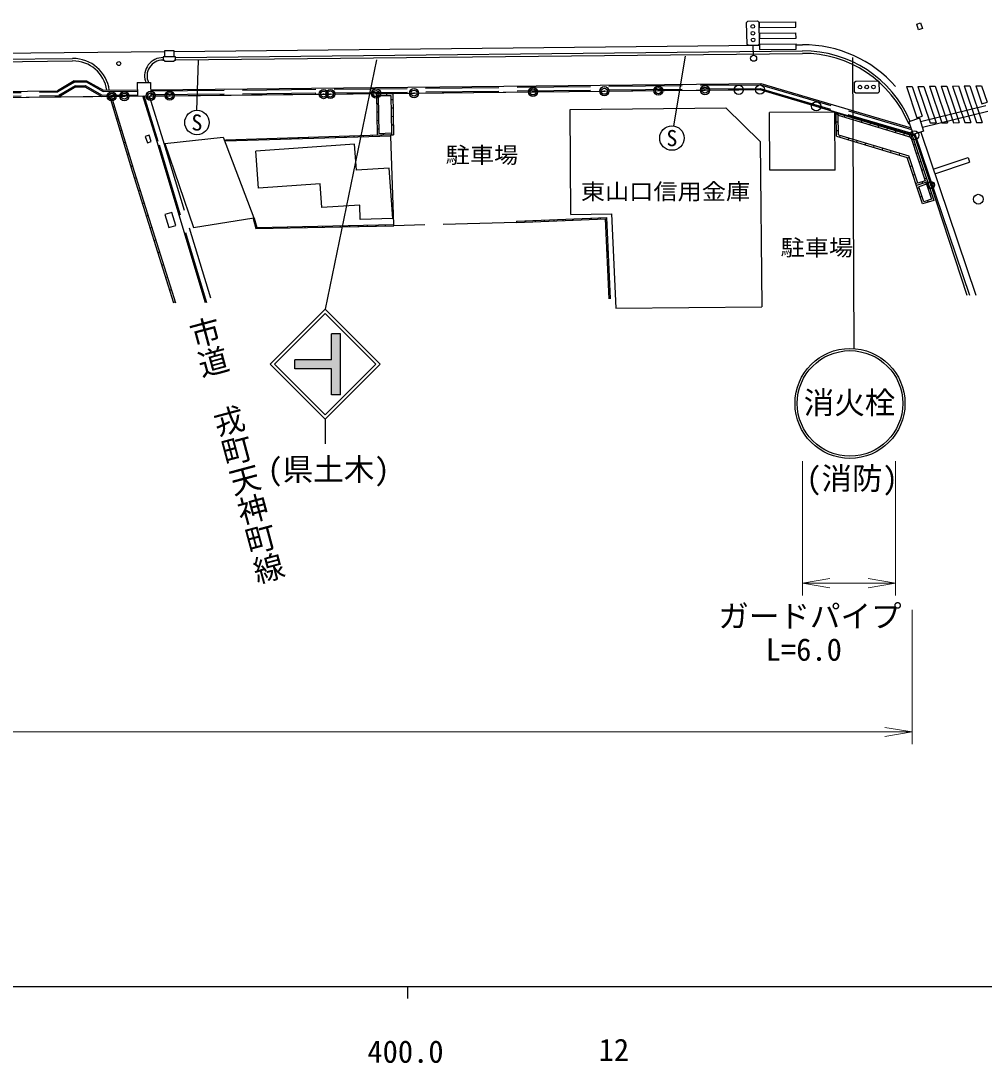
# Model space of a CAD drawing. Units: millimetres, scale not verified. Extents: x 40000 to 680000, y 20000 to 380000.
# Drawn here: x 436363 to 515208, y 198715 to 284051 of the extents above; entities that cross this region are included whole.
import ezdxf
from ezdxf.enums import TextEntityAlignment as Align

# ---------------------------------------------------------------- set-up
doc = ezdxf.new("R2010")
doc.units = ezdxf.units.MM
doc.header["$LTSCALE"] = 1000
doc.header["$PDMODE"] = 32
doc.header["$PDSIZE"] = 500
doc.linetypes.add('DASHED', pattern=[7.5, 6, -1.5])
for name, color, linetype, lineweight in [('M-BGD', 7, 'Continuous', 25), ('M-BGD-EXST', 7, 'Continuous', 25), ('M-BMK-ROW', 30, 'Continuous', 25), ('M-STR-HTXT', 7, 'Continuous', 13), ('M-STR-STRC', 7, 'Continuous', 25), ('M-TTL-BAND', 7, 'Continuous', 25)]:
    doc.layers.add(name, color=color, linetype=linetype, lineweight=lineweight)
doc.layers.add('M-BMK-HTXT', color=7, linetype='Continuous')
doc.styles.add('@ＭＳ ゴシック', font='')
doc.styles.add('ＭＳ ゴシック', font='')
doc.styles.get('@ＭＳ ゴシック').set_extended_font_data('@MS Gothic')
doc.styles.get('ＭＳ ゴシック').set_extended_font_data('MS Gothic')

# ---------------------------------------------------------------- blocks, each defined once
blk = doc.blocks.new('open_arrow')
at = {"color": 0, "linetype": 'Continuous', "lineweight": -2}
blk.add_lwpolyline([(7.5, 1.25), (0, 0), (7.5, -1.25)], dxfattribs=at)

msp = doc.modelspace()

# ---------------------------------------------------------------- hatches: boundary and pattern name
at = {"layer": 'M-STR-STRC'}
msp.add_hatch(color=256, dxfattribs=at).paths.add_polyline_path([(458776, 256308), (461776, 256308), (461776, 258433), (462526, 258433), (462526, 253433), (461776, 253433), (461776, 255558), (458776, 255558)])

# ---------------------------------------------------------------- linework, layer by layer
at = {"layer": 'M-BGD'}
for p, q in [((509690, 283785), (510011, 283883)), ((509830, 283325), (509690, 283785)), ((510151, 283423), (509830, 283325)), ((510011, 283883), (510151, 283423)), ((389019, 280433), (440601, 280967)), ((389021, 280233), (440603, 280767)), ((447977, 280843), (448018, 280843)), ((449016, 281104), (448016, 281093)), ((448016, 281093), (448019, 280793)), ((448119, 280794), (448019, 280793)), ((448911, 281603), (448111, 281594)), ((448111, 281594), (448116, 281094)), ((448119, 280794), (448119, 280744)), ((448916, 281103), (448911, 281603)), ((449019, 280804), (448919, 280803)), ((448919, 280753), (448919, 280803)), ((449016, 281054), (500334, 281585)), ((449019, 280804), (449016, 281104)), ((449018, 280854), (500336, 281385)), ((448119, 280744), (448919, 280753)), ((440736, 279143), (439358, 278329)), ((440736, 279143), (441736, 279153)), ((441736, 279153), (443130, 278368)), ((86909, 274180), (496856, 278424)), ((415395, 278081), (439358, 278329)), ((440875, 278644), (439497, 277830)), ((440875, 278644), (441607, 278652)), ((441607, 278652), (443001, 277866)), ((443130, 278368), (445894, 278396)), ((445887, 278996), (446987, 279008)), ((445887, 278996), (445899, 277896)), ((446987, 279008), (446999, 277908)), ((446994, 278408), (496926, 278925)), ((496856, 278424), (509594, 274648)), ((496926, 278925), (509223, 275279)), ((445521, 271642), (443638, 277873)), ((445664, 271686), (443794, 277875)), ((447512, 274152), (446355, 277901)), ((465470, 278085), (466800, 278098)), ((465470, 278085), (465524, 274685)), ((465622, 277937), (465472, 277934)), ((465622, 277937), (466653, 277947)), ((465622, 277937), (465672, 274839)), ((466308, 277943), (466307, 278093)), ((466653, 277947), (466702, 274872)), ((466658, 277605), (466808, 277607)), ((466800, 278098), (466854, 274727)), ((444047, 277036), (443904, 276993)), ((465633, 277251), (465483, 277248)), ((465644, 276565), (465494, 276562)), ((466669, 276919), (466819, 276921)), ((481316, 276787), (494062, 276920)), ((481376, 268203), (481316, 276787)), ((494062, 276920), (496887, 274170)), ((503091, 276521), (503246, 276318)), ((503131, 274599), (503091, 276521)), ((503091, 276521), (509323, 274655)), ((444198, 276020), (444341, 276063)), ((465655, 275879), (465505, 275876)), ((466680, 276233), (466830, 276235)), ((503107, 275793), (503257, 275796)), ((503279, 274712), (503246, 276318)), ((503246, 276318), (509206, 274534)), ((503789, 276312), (503746, 276169)), ((504487, 276103), (504443, 275960)), ((505184, 275895), (505141, 275751)), ((505882, 275686), (505839, 275542)), ((509907, 276071), (509053, 275785)), ((509053, 275785), (509403, 274742)), ((509907, 276071), (510257, 275028)), ((444635, 275091), (444492, 275047)), ((465666, 275192), (465516, 275190)), ((465672, 274839), (466702, 274872)), ((466005, 274850), (466009, 274700)), ((466690, 274872), (466695, 274722)), ((466691, 275547), (466841, 275549)), ((503122, 275065), (503272, 275068)), ((506579, 275477), (506536, 275333)), ((507277, 275268), (507234, 275124)), ((507974, 275059), (507931, 274916)), ((508672, 274850), (508629, 274707)), ((509038, 275611), (509104, 275634)), ((510257, 275028), (509403, 274742)), ((509546, 274790), (514003, 261599)), ((444786, 274074), (444929, 274118)), ((446864, 274694), (446550, 274587)), ((446550, 274587), (446725, 274076)), ((446725, 274076), (447039, 274184)), ((447039, 274184), (446864, 274694)), ((451482, 260952), (447512, 274152)), ((448144, 274004), (452909, 274531)), ((448144, 274004), (450493, 267140)), ((452909, 274531), (455427, 267915)), ((466641, 274720), (453114, 274288)), ((453114, 274288), (453117, 274188)), ((466644, 274620), (453117, 274188)), ((453865, 274312), (453869, 274212)), ((454620, 274236), (454617, 274336)), ((455368, 274360), (455372, 274260)), ((463678, 273952), (455599, 273389)), ((456123, 274284), (456120, 274384)), ((456871, 274408), (456875, 274308)), ((457626, 274332), (457623, 274432)), ((458374, 274456), (458378, 274356)), ((459129, 274380), (459126, 274480)), ((459877, 274504), (459880, 274404)), ((460632, 274428), (460629, 274528)), ((461380, 274552), (461383, 274452)), ((462135, 274476), (462132, 274576)), ((462883, 274600), (462886, 274500)), ((463638, 274524), (463635, 274624)), ((463827, 271816), (463678, 273952)), ((464386, 274648), (464389, 274548)), ((465141, 274572), (465138, 274672)), ((465889, 274696), (465892, 274596)), ((466641, 274720), (466854, 274727)), ((466644, 274620), (466641, 274720)), ((466899, 267372), (466644, 274620)), ((496887, 274170), (497010, 260648)), ((503131, 274599), (508914, 272868)), ((503279, 274712), (509032, 272990)), ((503383, 274524), (503426, 274668)), ((504080, 274315), (504123, 274459)), ((504778, 274107), (504821, 274250)), ((505475, 273898), (505518, 274041)), ((509323, 274655), (509206, 274534)), ((509206, 274534), (510390, 270954)), ((509323, 274655), (511078, 269355)), ((445223, 273145), (445080, 273102)), ((455811, 270344), (455599, 273389)), ((506173, 273689), (506216, 273833)), ((506871, 273480), (506914, 273624)), ((507568, 273271), (507611, 273415)), ((508266, 273062), (508309, 273206)), ((509567, 273919), (509425, 273871)), ((509796, 273227), (509654, 273180)), ((510175, 269056), (508914, 272868)), ((508930, 272819), (509072, 272866)), ((509773, 270750), (509032, 272990)), ((510025, 272536), (509882, 272489)), ((445374, 272129), (445517, 272172)), ((448884, 260925), (445521, 271642)), ((449040, 260927), (445664, 271686)), ((466511, 272003), (463827, 271816)), ((466799, 267871), (466511, 272003)), ((509159, 272128), (509301, 272175)), ((509388, 271437), (509530, 271484)), ((510254, 271845), (510111, 271798)), ((445823, 271180), (445680, 271135)), ((460868, 270696), (455811, 270344)), ((461002, 268767), (460868, 270696)), ((509616, 270746), (509759, 270793)), ((510580, 270859), (509678, 270560)), ((510390, 270954), (509773, 270750)), ((510485, 270669), (509867, 270465)), ((510183, 270727), (510136, 270870)), ((510482, 271153), (510340, 271106)), ((510485, 270669), (510438, 270812)), ((510485, 270669), (510888, 269450)), ((510517, 270572), (510659, 270619)), ((445998, 270121), (446141, 270166)), ((509899, 270367), (509757, 270320)), ((510271, 269246), (509867, 270465)), ((510754, 269857), (510896, 269904)), ((446459, 269153), (446316, 269108)), ((464106, 268953), (461002, 268767)), ((464140, 267792), (464106, 268953)), ((510136, 269652), (509994, 269605)), ((511078, 269355), (510175, 269056)), ((510888, 269450), (510271, 269246)), ((510579, 269348), (510626, 269206)), ((446634, 268094), (446777, 268139)), ((448713, 268373), (448155, 268206)), ((448155, 268206), (448479, 267128)), ((449036, 267295), (448713, 268373)), ((476935, 267646), (484315, 267957)), ((481376, 268203), (484703, 268238)), ((484621, 261295), (484315, 267957)), ((484703, 268238), (485057, 260524)), ((447095, 267126), (446952, 267081)), ((448479, 267128), (449036, 267295)), ((450493, 267140), (455427, 267915)), ((455470, 267904), (455374, 267878)), ((455374, 267878), (455602, 267039)), ((455470, 267904), (455678, 267141)), ((455532, 267296), (455629, 267323)), ((455602, 267039), (466901, 267272)), ((455678, 267141), (466899, 267372)), ((455992, 267147), (455994, 267047)), ((456721, 267062), (456719, 267162)), ((457446, 267177), (457448, 267077)), ((458175, 267092), (458173, 267192)), ((458900, 267207), (458902, 267107)), ((459630, 267122), (459627, 267222)), ((460355, 267237), (460357, 267137)), ((461084, 267152), (461082, 267252)), ((461809, 267267), (461811, 267167)), ((462538, 267182), (462536, 267282)), ((463263, 267297), (463265, 267197)), ((463992, 267212), (463990, 267312)), ((466799, 267871), (464140, 267792)), ((464718, 267327), (464720, 267227)), ((465447, 267242), (465445, 267342)), ((466172, 267357), (466174, 267257)), ((466901, 267272), (466899, 267372)), ((476935, 267646), (476939, 267546)), ((476939, 267546), (484220, 267853)), ((477702, 267578), (477698, 267678)), ((478460, 267710), (478464, 267610)), ((479227, 267642), (479223, 267742)), ((479985, 267774), (479989, 267674)), ((480752, 267707), (480748, 267807)), ((481510, 267839), (481515, 267739)), ((482277, 267771), (482273, 267871)), ((483036, 267903), (483040, 267803)), ((483802, 267836), (483798, 267935)), ((484521, 261294), (484220, 267853)), ((484334, 267546), (484234, 267541)), ((484270, 266764), (484370, 266768)), ((447270, 266067), (447413, 266112)), ((484405, 265991), (484306, 265986)), ((447731, 265099), (447588, 265054)), ((484341, 265208), (484441, 265213)), ((447906, 264040), (448049, 264085)), ((484477, 264435), (484377, 264431)), ((448367, 263072), (448224, 263027)), ((484413, 263653), (484513, 263658)), ((484548, 262880), (484448, 262875)), ((448542, 262013), (448685, 262058)), ((484484, 262098), (484584, 262102)), ((484620, 261325), (484520, 261320)), ((449003, 261044), (448860, 261000)), ((485057, 260524), (497010, 260648))]:
    msp.add_line(p, q, dxfattribs=at)
at = {"layer": 'M-BGD', "linetype": 'DASHED'}
for p, q in [((440763, 279043), (441710, 279053)), ((441710, 279053), (443104, 278267)), ((446555, 279109), (446587, 279003)), ((415396, 277981), (439386, 278229)), ((440763, 279043), (439386, 278229)), ((440847, 278744), (439470, 277930)), ((440847, 278744), (441633, 278752)), ((441633, 278752), (443027, 277967)), ((443104, 278267), (445895, 278296)), ((446995, 278308), (496912, 278824)), ((446998, 278008), (496870, 278524)), ((496870, 278524), (509379, 274816)), ((496912, 278824), (509262, 275163)), ((415399, 277681), (439470, 277930)), ((443027, 277967), (445898, 277996)), ((447607, 274182), (446459, 277902)), ((446876, 277906), (447990, 274298)), ((502999, 276570), (497651, 276556)), ((497663, 271825), (497651, 276556)), ((503012, 271839), (502999, 276570)), ((515351, 277099), (510002, 275787)), ((515505, 276622), (510161, 275312)), ((451586, 260953), (447607, 274182)), ((447990, 274298), (452002, 260957)), ((503012, 271839), (497663, 271825)), ((476939, 267546), (466901, 267272))]:
    msp.add_line(p, q, dxfattribs=at)
at = {"layer": 'M-BGD'}
for centre, radius in [((444380, 280554), 160), ((514728, 269449), 400)]:
    msp.add_circle(centre, radius, dxfattribs=at)
for centre, radius, start, end in [((440632, 277967), 3000, 7.77384, 90.59308), ((440632, 277967), 2800, 8.28975, 90.59308), ((447991, 279543), 1500, 89.02225, 196.81439), ((447991, 279543), 1300, 90.59323, 204.41192), ((500432, 272085), 9500, 23.16439, 90.59308), ((500432, 272085), 9300, 22.28045, 90.59308)]:
    msp.add_arc(centre, radius, start, end, dxfattribs=at)
at = {"layer": 'M-BGD-EXST'}
for p, q in [((495758, 283927), (495855, 284030)), ((495805, 282128), (495758, 283927)), ((495855, 284030), (496655, 284051)), ((496655, 284051), (496758, 283953)), ((496758, 283953), (496804, 282154)), ((495907, 282031), (495805, 282128)), ((496707, 282051), (495907, 282031)), ((496328, 281241), (496307, 282041)), ((496804, 282154), (496707, 282051)), ((450871, 280797), (450727, 276726)), ((490730, 281147), (489790, 275442)), ((504594, 279024), (504693, 279125)), ((504693, 279125), (506493, 279143)), ((506493, 279143), (506594, 279044)), ((504603, 278224), (504594, 279024)), ((504704, 278125), (504603, 278224)), ((506603, 278244), (506504, 278143)), ((506594, 279044), (506603, 278244)), ((506504, 278143), (504704, 278125))]:
    msp.add_line(p, q, dxfattribs=at)
for centre, radius in [((496267, 283590), 150), ((496281, 283041), 150), ((496295, 282491), 150), ((496334, 280991), 250), ((505048, 278628), 150), ((505598, 278634), 150), ((506148, 278640), 150), ((450775, 275727), 1000), ((450775, 275727), 1000), ((489650, 274451), 1000)]:
    msp.add_circle(centre, radius, dxfattribs=at)
at = {"layer": 'M-BMK-ROW'}
for p, q in [((468547, 278131), (478277, 278232)), ((478277, 278232), (484123, 278292)), ((484123, 278292), (488547, 278338)), ((488547, 278338), (492358, 278377)), ((492357, 278377), (495124, 278406)), ((495124, 278406), (496856, 278424)), ((496856, 278424), (501463, 277058)), ((428549, 277717), (443798, 277875)), ((443798, 277875), (444835, 277886)), ((444835, 277886), (446991, 277908)), ((446991, 277908), (448549, 277924)), ((448549, 277924), (461144, 278054)), ((461144, 278054), (461687, 278060)), ((461687, 278060), (465442, 278099)), ((465442, 278099), (468547, 278131)), ((501463, 277058), (509486, 274680)), ((509486, 274680), (510623, 271260)), ((510623, 271260), (510841, 270605)), ((510841, 270605), (513794, 261597))]:
    msp.add_line(p, q, dxfattribs=at)
for centre, radius in [((443798, 277875), 375), ((444835, 277886), 375), ((446991, 277908), 375), ((448549, 277924), 375), ((461144, 278054), 375), ((461687, 278060), 375), ((465442, 278099), 375), ((468547, 278131), 375), ((478277, 278232), 375), ((484123, 278292), 375), ((488547, 278338), 375), ((492357, 278377), 375), ((495124, 278406), 375), ((496856, 278424), 375), ((501463, 277058), 375), ((509486, 274680), 375), ((510841, 270605), 300)]:
    msp.add_circle(centre, radius, dxfattribs=at)
for p in [(461144, 278054), (461687, 278060), (465442, 278099), (468547, 278131), (478277, 278232), (484123, 278292), (488547, 278338), (492357, 278377), (443798, 277875), (444835, 277886), (446991, 277908), (448549, 277924), (510841, 270605)]:
    msp.add_point(p, dxfattribs=at)
at = {"layer": 'M-STR-HTXT'}
for p, q in [((500328, 248010), (500328, 237010)), ((507964, 248010), (507964, 237010)), ((500328, 238010), (507964, 238010)), ((509323, 235830), (509323, 224830)), ((509323, 225830), (507073, 226205)), ((80687, 225830), (509323, 225830)), ((509323, 225830), (507073, 225455))]:
    msp.add_line(p, q, dxfattribs=at)
at = {"layer": 'M-STR-STRC'}
for p, q in [((496799, 283949), (499799, 283980)), ((496799, 283949), (496803, 283499)), ((496803, 283499), (499803, 283530)), ((499803, 283530), (499799, 283980)), ((496808, 283049), (499808, 283080)), ((496808, 283049), (496813, 282599)), ((496813, 282599), (499812, 282630)), ((499812, 282630), (499808, 283080)), ((448911, 281553), (496818, 282049)), ((496817, 282149), (499817, 282180)), ((496817, 282149), (496822, 281699)), ((496822, 281699), (499822, 281730)), ((499822, 281730), (499817, 282180)), ((499818, 282080), (500328, 282085)), ((388914, 280932), (448111, 281544)), ((465460, 280856), (461276, 260434)), ((504558, 257219), (504455, 281046)), ((508841, 278673), (509314, 278678)), ((508841, 278673), (509707, 276109)), ((509314, 278678), (510133, 276252)), ((509787, 278683), (510261, 278688)), ((509787, 278683), (510798, 275693)), ((510261, 278688), (511271, 275698)), ((510734, 278692), (511207, 278697)), ((510734, 278692), (511744, 275703)), ((511207, 278697), (512218, 275708)), ((511681, 278702), (512154, 278707)), ((511681, 278702), (512691, 275713)), ((512154, 278707), (513164, 275717)), ((512627, 278712), (513101, 278717)), ((512627, 278712), (513638, 275722)), ((513101, 278717), (514111, 275727)), ((513574, 278722), (514047, 278727)), ((513574, 278722), (514584, 275732)), ((514047, 278727), (515058, 275737)), ((514521, 278732), (514994, 278737)), ((514521, 278732), (515018, 277260)), ((514994, 278737), (515446, 277398)), ((515018, 277260), (515446, 277398)), ((509707, 276109), (510133, 276252)), ((510798, 275693), (511271, 275698)), ((511744, 275703), (512218, 275708)), ((512691, 275713), (513164, 275717)), ((513638, 275722), (514111, 275727)), ((514584, 275732), (515058, 275737)), ((510020, 274949), (514529, 261605)), ((511046, 271912), (513888, 272873)), ((511174, 271534), (514016, 272494)), ((513888, 272873), (514016, 272494)), ((456776, 255934), (461276, 260434)), ((465777, 255934), (461276, 260434)), ((457130, 255934), (461276, 260080)), ((465423, 255934), (461276, 260080)), ((462526, 258433), (461776, 258433)), ((461776, 256308), (461776, 258433)), ((462526, 253433), (462526, 258433)), ((458776, 255558), (458776, 256308)), ((461776, 256308), (458776, 256308)), ((456776, 255934), (461276, 251433)), ((457130, 255934), (461276, 251787)), ((461776, 255558), (458776, 255558)), ((461276, 251787), (465423, 255934)), ((461277, 251434), (465777, 255934)), ((461776, 253433), (461776, 255558)), ((462526, 253433), (461776, 253433)), ((461276, 251433), (461276, 249433))]:
    msp.add_line(p, q, dxfattribs=at)
for radius in [4500, 4320]:
    msp.add_circle((504228, 252731), radius, dxfattribs=at)
msp.add_arc((500432, 272085), 10000, 41.13468, 90.59308, dxfattribs=at)
at = {"layer": 'M-TTL-BAND'}
for p, q in [((40000, 205000), (579000, 205000)), ((468000, 205000), (468000, 204000))]:
    msp.add_line(p, q, dxfattribs=at)

# ---------------------------------------------------------------- block references
at = {"layer": 'M-STR-HTXT', "xscale": 300, "yscale": 300}
msp.add_blockref('open_arrow', (500328, 238010), dxfattribs=at)
at = {"layer": 'M-STR-HTXT', "xscale": 300, "yscale": 300, "rotation": 180}
msp.add_blockref('open_arrow', (507964, 238010), dxfattribs=at)

# ---------------------------------------------------------------- texts
at = {"layer": 'M-BGD-EXST', "style": 'ＭＳ ゴシック'}
for p in [(450775, 275727), (450775, 275727), (489650, 274451)]:
    msp.add_text('S', height=1320, dxfattribs=at).set_placement(p, align=Align.MIDDLE_CENTER)
at = {"layer": 'M-BMK-HTXT', "style": 'ＭＳ ゴシック', "width": 1.1}
for s, p in [('駐車場', (471136, 272004)), ('東山口信用金庫', (482194, 269017)), ('駐車場', (498542, 264427))]:
    msp.add_text(s, height=1320, dxfattribs=at).set_placement(p, align=Align.BOTTOM_LEFT)
at = {"layer": 'M-BMK-HTXT', "style": '@ＭＳ ゴシック'}
msp.add_text('市道\u3000戎町天神町線', height=1833, rotation=285.02, dxfattribs=at).set_placement((452606, 248522), align=Align.BOTTOM_CENTER)
at = {"layer": 'M-STR-HTXT', "style": 'ＭＳ ゴシック'}
for s, p in [('ガードパイプ', (500948, 233848)), ('L=6.0', (500446, 231113))]:
    msp.add_text(s, height=1833, dxfattribs=at).set_placement(p, align=Align.BOTTOM_CENTER)
at = {"layer": 'M-STR-STRC', "style": 'ＭＳ ゴシック'}
for s, p in [('消火栓', (504191, 252792)), ('(県土木)', (461545, 247328)), ('(消防)', (504394, 246593))]:
    msp.add_text(s, height=1833, dxfattribs=at).set_placement(p, align=Align.MIDDLE_CENTER)
at = {"layer": 'M-TTL-BAND', "style": 'ＭＳ ゴシック'}
for s, p in [('400.0', (467844, 198195)), ('12', (484900, 198336))]:
    msp.add_text(s, height=1833, dxfattribs=at).set_placement(p, align=Align.BOTTOM_CENTER)

doc.saveas('drawing.dxf')
